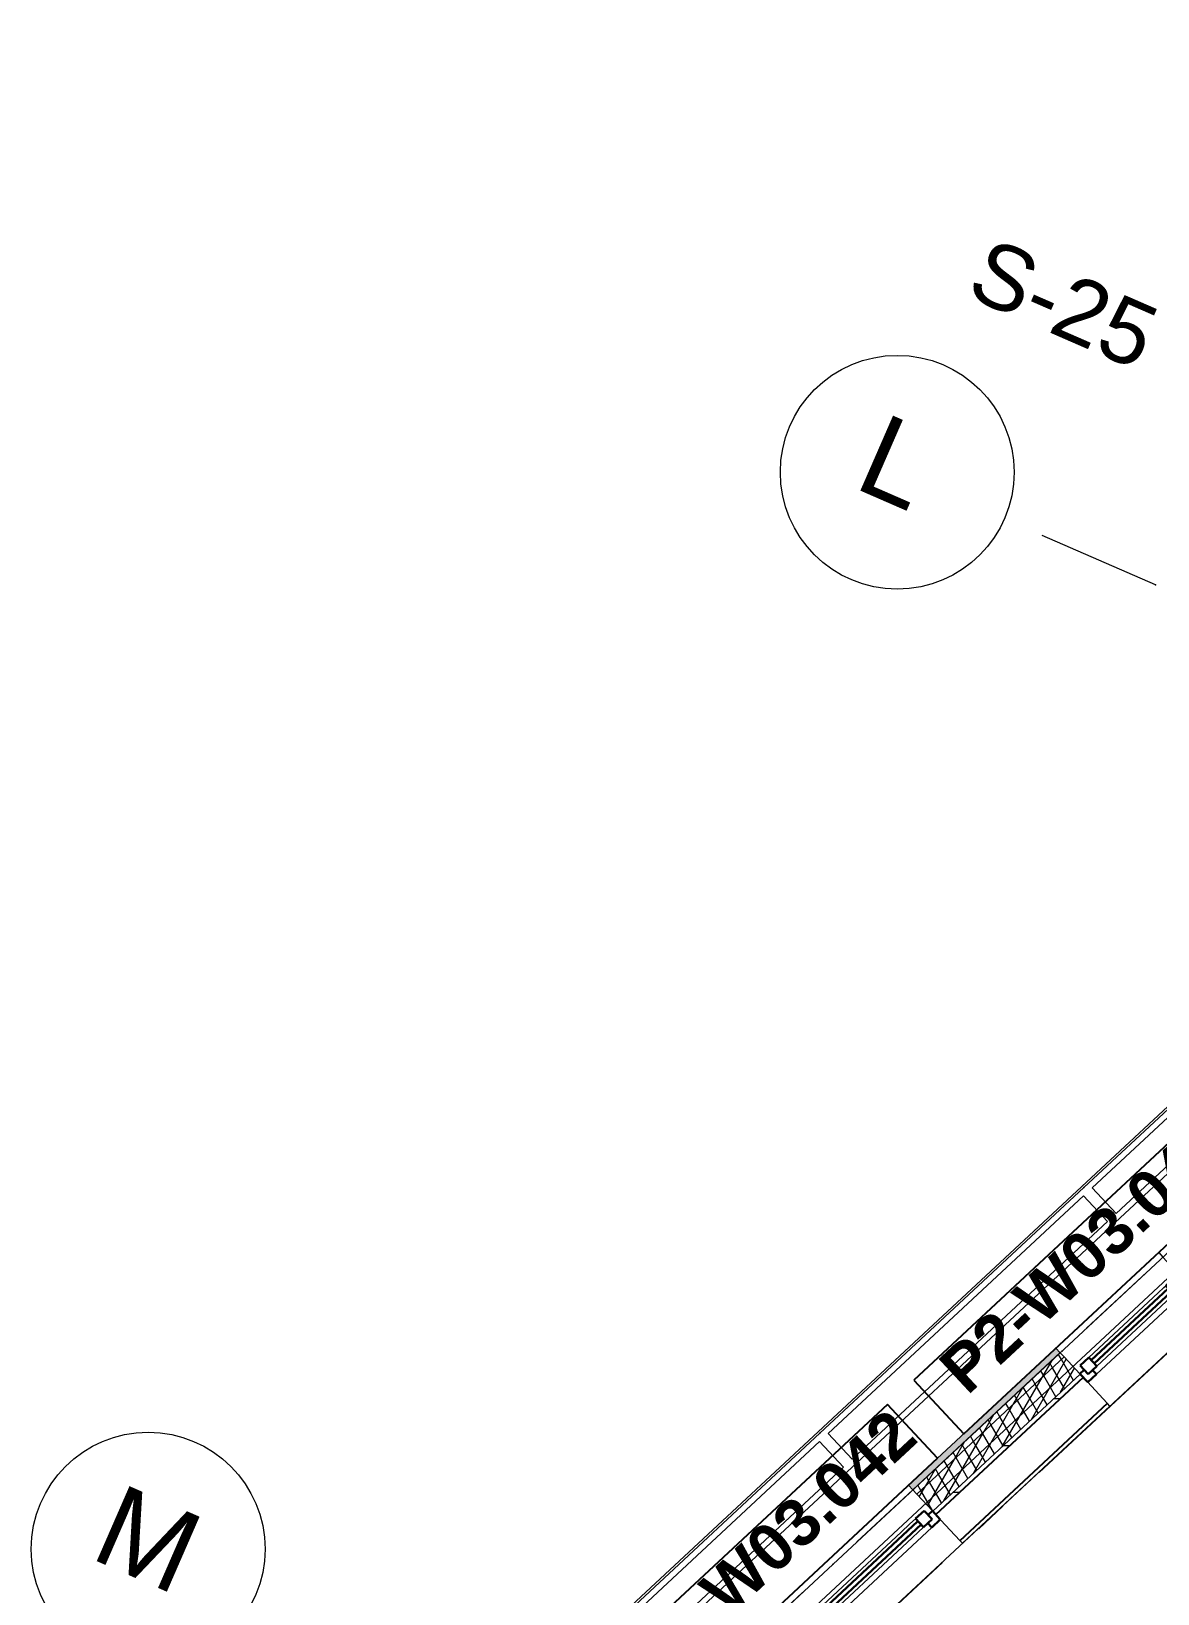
# Model space of a CAD drawing. Header units: millimetres. Extents: x -50172 to 162135, y -142603 to 4572.
# Drawn here: x -37181 to -32362, y -32434 to -25751 of the extents above; entities that cross this region are included whole.
import ezdxf
from ezdxf.enums import TextEntityAlignment as Align

# ---------------------------------------------------------------- set-up
doc = ezdxf.new("R2010")
doc.units = ezdxf.units.MM
doc.header["$MEASUREMENT"] = 0
doc.linetypes.add('Dot & Dashed', pattern=[670.277762, 352.777767, -176.388884, 0, -141.111112])
doc.linetypes.add('Double Dashed', pattern=[1093.611073, 529.166651, -211.666656, 141.111112, -211.666656])
for name, color, linetype in [('A-25-M_Curtain_Wall', 7, 'Continuous'), ('A-25-M_Wall_Ext', 7, 'Continuous'), ('A-95-MC_Marker_Section_P2.Marker', 7, 'Continuous'), ('New_A-15-MG_Structural_Grid_Phase_2', 7, 'Continuous'), ('New_A-20-M_Floor_Slab', 7, 'Continuous'), ('New_A-25-M_Curtain_Wall', 7, 'Continuous'), ('New_A-25-M_Wall_Ext', 7, 'Continuous'), ('New_ArchiCAD Window Markers', 7, 'Continuous'), ('New_ArchiCAD Windows', 7, 'Continuous')]:
    doc.layers.add(name, color=color, linetype=linetype)
for name, color, linetype, lineweight, true_color in [('A-25-M_Curtain_Wall_Pen_No__69', 7, 'Continuous', 20, 0x606060), ('New_A-15-MG_Structural_Grid_Phase_2_Pen_No__222', 7, 'Continuous', 13, 0x65af33), ('New_A-25-M_Wall_Ext_Pen_No__107', 7, 'Continuous', 15, 0xa6a6a6), ('New_ArchiCAD Windows_Pen_No__23', 7, 'Continuous', 30, 0x2a2a2a)]:
    doc.layers.add(name, color=color, linetype=linetype, lineweight=lineweight, true_color=true_color)
for name, color, linetype, lineweight in [('A-25-M_Curtain_Wall_Pen_No__90', 8, 'Continuous', 20), ('A-25-M_Wall_Ext_Pen_No__87', 8, 'Continuous', 20), ('A-95-MC_Marker_Section_P2.Marker_Pen_No__6', 7, 'Continuous', 35), ('New_A-20-M_Floor_Slab_Pen_No__89', 8, 'Continuous', 20), ('New_A-25-M_Curtain_Wall_Pen_No__87', 8, 'Continuous', 20), ('New_A-25-M_Wall_Ext_Pen_No__1', 7, 'Continuous', 13), ('New_ArchiCAD Window Markers_Pen_No__1', 7, 'Continuous', 13), ('New_ArchiCAD Window Markers_Pen_No__5', 7, 'Continuous', 25), ('New_ArchiCAD Windows_Pen_No__1', 7, 'Continuous', 13), ('New_ArchiCAD Windows_Pen_No__101', 252, 'Continuous', 15), ('New_ArchiCAD Windows_Pen_No__3', 7, 'Continuous', 18)]:
    doc.layers.add(name, color=color, linetype=linetype, lineweight=lineweight)
doc.styles.add('GENERATED_STYLE_1', font='')
doc.styles.add('GENERATED_STYLE_4', font='')
doc.styles.get('GENERATED_STYLE_1').set_extended_font_data('Arial', bold=True)
doc.styles.get('GENERATED_STYLE_4').set_extended_font_data('Swis721 BT')
pattern_1 = [(60, (0, 0), (-43.30127, 25), []), (120, (0, 0), (43.30127, 25), [])]

# ---------------------------------------------------------------- blocks, each defined once
blk = doc.blocks.new('Slab_1_1', base_point=(-21949.4, -20986.7))
at = {"layer": 'New_A-20-M_Floor_Slab_Pen_No__89', "linetype": 'Continuous', "flags": 128}
blk.add_lwpolyline([(-21949.4, -20986.7), (-35033.8, -33162.5), (-17609.3, -40760.4), (-18787.3, -43462.1), (-15131, -45056.4), (-14775, -44240), (-9869.7, -46379), (-11500.5, -50118.9), (-7078.3, -52047.2), (-5877, -49292.3), (-6005.4, -49236.4), (-8439.1, -48175.2), (-7170.1, -45265.1), (-4736.4, -46326.4), (-4347.2, -46496.1), (12486.7, -53836.5)], dxfattribs=at)
blk = doc.blocks.new('Curtain Wall_5_1')
at = {"layer": 'New_A-25-M_Curtain_Wall_Pen_No__87', "linetype": 'Continuous'}
for p, q in [((-32678.6, -30696.4), (-31549, -29645.3)), ((-33808.1, -31747.6), (-32678.6, -30696.4)), ((-34935.9, -32797.1), (-33808.1, -31747.6))]:
    blk.add_line(p, q, dxfattribs=at)
for p in [(-32678.6, -30696.4), (-33808.1, -31747.6)]:
    blk.add_point(p, dxfattribs=at)
blk = doc.blocks.new('Wall_84_1', base_point=(-32577, -30842.3))
at = {"layer": 'New_A-25-M_Curtain_Wall_Pen_No__87', "linetype": 'Continuous', "flags": 128}
for points in [[(-32679.1, -30732.5), (-33772.1, -31749.6)], [(-32577, -30842.3), (-32679.1, -30732.5)], [(-33669.9, -31859.4), (-32577, -30842.3)], [(-33772.1, -31749.6), (-33669.9, -31859.4)]]:
    blk.add_lwpolyline(points, dxfattribs=at)
blk = doc.blocks.new('Wall_85_1', base_point=(-33706.5, -31893.4))
at = {"layer": 'New_A-25-M_Curtain_Wall_Pen_No__87', "linetype": 'Continuous', "flags": 128}
for points in [[(-33808.7, -31783.6), (-34899.9, -32799.1)], [(-33706.5, -31893.4), (-33808.7, -31783.6)], [(-34797.7, -32908.9), (-33706.5, -31893.4)], [(-34899.9, -32799.1), (-34797.7, -32908.9)]]:
    blk.add_lwpolyline(points, dxfattribs=at)
blk = doc.blocks.new('Wall_86_1', base_point=(-31447.4, -29791.1))
at = {"layer": 'New_A-25-M_Curtain_Wall_Pen_No__87', "linetype": 'Continuous', "flags": 128}
for points in [[(-31549.6, -29681.3), (-32642.5, -30698.4)], [(-31447.4, -29791.1), (-31549.6, -29681.3)], [(-32540.4, -30808.2), (-31447.4, -29791.1)], [(-32642.5, -30698.4), (-32540.4, -30808.2)]]:
    blk.add_lwpolyline(points, dxfattribs=at)
blk = doc.blocks.new('Wall_211_1', base_point=(-34937.8, -33412.1))
at = {"layer": 'A-25-M_Wall_Ext_Pen_No__87', "linetype": 'Continuous', "flags": 128}
for points in [[(-31445.1, -30161.9), (-34328.5, -32845.1)], [(-34115.9, -33073.5), (-31133.2, -30297.9)]]:
    blk.add_lwpolyline(points, dxfattribs=at)
blk = doc.blocks.new('Standard grid marker_21')
at = {"layer": 'New_A-15-MG_Structural_Grid_Phase_2_Pen_No__222', "linetype": 'Double Dashed'}
for p, q in [((2642.7, 0), (48997.9, 0)), ((48997.9, 0), (51640.5, 0))]:
    blk.add_line(p, q, dxfattribs=at)
at = {"layer": 'New_A-15-MG_Structural_Grid_Phase_2_Pen_No__222', "style": 'GENERATED_STYLE_4'}
blk.add_attdef('AC_MarkerText_1', text='', height=350, rotation=113.5, dxfattribs=at).set_placement((-500, -1294.1), align=Align.MIDDLE_CENTER)
blk = doc.blocks.new('Beam_5_1', base_point=(-34630.1, -33125.7))
at = {"layer": 'A-25-M_Curtain_Wall_Pen_No__69', "linetype": 'Dot & Dashed'}
blk.add_line((-34630.1, -33125.7), (-10910.7, -11053.4), dxfattribs=at)
at = {"layer": 'A-25-M_Curtain_Wall_Pen_No__90', "linetype": 'Continuous'}
for p, q in [((-34942.9, -32791.2), (-11222.7, -10718.1)), ((-34575.8, -33183.7), (-10856.6, -11111.5))]:
    blk.add_line(p, q, dxfattribs=at)
blk = doc.blocks.new('Window 19_13')
at = {"layer": 'New_ArchiCAD Windows_Pen_No__1', "linetype": 'Continuous'}
for p, q in [((-300, 150), (-300, 123)), ((300, 123), (300, 150)), ((-300, 123), (-300, 98)), ((-300, 98), (-300, 0)), ((300, 98), (300, 123)), ((300, 0), (300, 98)), ((-300, 0), (-300, -2)), ((-300, -2), (-300, -20)), ((-300, -20), (-300, -22)), ((-300, -22), (-300, -172)), ((300, -2), (300, 0)), ((300, -20), (300, -2)), ((300, -22), (300, -20)), ((300, -172), (300, -22)), ((-300, -172), (-300, -174)), ((-300, -174), (-300, -189)), ((300, -174), (300, -172)), ((300, -189), (300, -174))]:
    blk.add_line(p, q, dxfattribs=at)
at = {"layer": 'New_ArchiCAD Windows_Pen_No__101', "linetype": 'Continuous'}
for p, q in [((-213.5, 25), (-225, 25)), ((225, 25), (-181.1, 25)), ((-250, -50), (250, -50)), ((225, -25), (-181.1, -25))]:
    blk.add_line(p, q, dxfattribs=at)
at = {"layer": 'New_ArchiCAD Windows_Pen_No__23', "linetype": 'Continuous'}
for p, q in [((-300, 0), (-300, -50)), ((-275, 0), (-300, 0)), ((-275, 25), (-275, -25)), ((-225, 25), (-275, 25)), ((-225, -25), (-225, 25)), ((225, 10), (-225, 10)), ((225, 25), (225, -25)), ((275, 25), (225, 25)), ((275, -25), (275, 25)), ((300, 0), (275, 0)), ((300, -50), (300, 0)), ((-300, -50), (-250, -50)), ((-275, -25), (-225, -25)), ((-250, -50), (-250, -25)), ((-225, -10), (225, -10)), ((225, -25), (275, -25)), ((250, -25), (250, -50)), ((250, -50), (300, -50))]:
    blk.add_line(p, q, dxfattribs=at)
at = {"layer": 'New_ArchiCAD Windows_Pen_No__3', "linetype": 'Continuous'}
for p, q in [((-213.5, 25), (-181.1, 25)), ((-225, -25), (-181.1, -25))]:
    blk.add_line(p, q, dxfattribs=at)
blk = doc.blocks.new('Window Stamp 18_9')
at = {"layer": 'New_ArchiCAD Window Markers_Pen_No__5', "linetype": 'Continuous'}
for p, q in [((838.5, -339), (-838.5, -339)), ((-838.5, -339), (-838.5, -653.3)), ((838.5, -339), (-838.5, -339)), ((838.5, -653.3), (838.5, -339)), ((-838.5, -653.3), (838.5, -653.3))]:
    blk.add_line(p, q, dxfattribs=at)
at = {"layer": 'New_ArchiCAD Window Markers_Pen_No__1', "style": 'GENERATED_STYLE_1'}
blk.add_attdef('AC_WIDO_ID', text='', height=200, rotation=180, dxfattribs=at).set_placement((762.3, -273.8), align=Align.BOTTOM_LEFT)
blk = doc.blocks.new('Window 19_14')
at = {"layer": 'New_ArchiCAD Windows_Pen_No__1', "linetype": 'Continuous'}
for p, q in [((-450, 150), (-450, 123)), ((450, 123), (450, 150)), ((-450, 123), (-450, 98)), ((-450, 98), (-450, 0)), ((450, 98), (450, 123)), ((450, 0), (450, 98)), ((-450, 0), (-450, -2)), ((-450, -2), (-450, -20)), ((-450, -20), (-450, -22)), ((-450, -22), (-450, -172)), ((450, -2), (450, 0)), ((450, -20), (450, -2)), ((450, -22), (450, -20)), ((450, -172), (450, -22)), ((-450, -172), (-450, -174)), ((-450, -174), (-450, -189)), ((450, -174), (450, -172)), ((450, -189), (450, -174))]:
    blk.add_line(p, q, dxfattribs=at)
at = {"layer": 'New_ArchiCAD Windows_Pen_No__101', "linetype": 'Continuous'}
for p, q in [((-342, 25), (-373.9, 25)), ((375, 25), (-290.9, 25)), ((-400, -50), (400, -50)), ((375, -25), (-279.9, -25))]:
    blk.add_line(p, q, dxfattribs=at)
at = {"layer": 'New_ArchiCAD Windows_Pen_No__23', "linetype": 'Continuous'}
for p, q in [((-425, 0), (-450, 0)), ((-425, 25), (-425, -25)), ((-375, 25), (-425, 25)), ((-375, -25), (-375, 25)), ((375, 10), (-375, 10)), ((375, 25), (375, -25)), ((425, 25), (375, 25)), ((425, -25), (425, 25)), ((450, 0), (425, 0)), ((450, -50), (450, 0)), ((-450, 0), (-450, -50)), ((-450, -50), (-400, -50)), ((-425, -25), (-375, -25)), ((-400, -50), (-400, -25)), ((-375, -10), (375, -10)), ((375, -25), (425, -25)), ((400, -25), (400, -50)), ((400, -50), (450, -50))]:
    blk.add_line(p, q, dxfattribs=at)
at = {"layer": 'New_ArchiCAD Windows_Pen_No__3', "linetype": 'Continuous'}
for p, q in [((-375, 25), (-373.9, 25)), ((-342, 25), (-290.9, 25)), ((-375, -25), (-279.9, -25))]:
    blk.add_line(p, q, dxfattribs=at)
blk = doc.blocks.new('Window Stamp 18_16')
at = {"layer": 'New_ArchiCAD Window Markers_Pen_No__5', "linetype": 'Continuous'}
for p, q in [((1057.4, -339), (-619.7, -339)), ((-619.7, -339), (-619.7, -653.3)), ((1057.4, -339), (-619.7, -339)), ((1057.4, -653.3), (1057.4, -339)), ((-619.7, -653.3), (1057.4, -653.3))]:
    blk.add_line(p, q, dxfattribs=at)
at = {"layer": 'New_ArchiCAD Window Markers_Pen_No__1', "style": 'GENERATED_STYLE_1'}
blk.add_attdef('AC_WIDO_ID', text='', height=200, rotation=180, dxfattribs=at).set_placement((981.2, -273.8), align=Align.BOTTOM_LEFT)
blk = doc.blocks.new('Wall_252_1', base_point=(-10929.1, -11033.6))
at = {"layer": 'New_A-25-M_Wall_Ext_Pen_No__107', "linetype": 'Continuous'}
blk.add_hatch(color=256, dxfattribs=at).paths.add_polyline_path([(-32797.4, -31383.4), (-33428.3, -31970.6), (-33409.9, -31990.3), (-32779, -31403.2)])
h = blk.add_hatch(dxfattribs=at)
h.set_pattern_fill('Batt_Insulation_0001', color=256, style=0, pattern_type=2)
h.set_pattern_definition(pattern_1)
h.paths.add_polyline_path([(-32779, -31403.2), (-33409.9, -31990.3), (-33392.9, -32008.6), (-32762, -31421.5)])
h = blk.add_hatch(dxfattribs=at)
h.set_pattern_fill('Batt_Insulation_0001', color=256, style=0, pattern_type=2)
h.set_pattern_definition(pattern_1)
h.paths.add_polyline_path([(-32762, -31421.5), (-33392.9, -32008.6), (-33324.8, -32081.8), (-32693.8, -31494.7)])
h = blk.add_hatch(dxfattribs=at)
h.set_pattern_fill('Plywood_0001', color=256, style=0, pattern_type=2)
h.set_pattern_definition([(0, (0, 0), (0, 200), [])])
h.paths.add_polyline_path([(-32693.8, -31494.7), (-33324.8, -32081.8), (-33312.5, -32095), (-32681.6, -31507.9)])
at = {"layer": 'New_A-25-M_Wall_Ext_Pen_No__107', "linetype": 'Continuous', "lineweight": 0, "true_color": 0x535353}
for points in [[(-32681.6, -31507.9), (-33312.5, -32095), (-33311.1, -32096.5), (-32680.2, -31509.4)], [(-32578, -31619.2), (-33209, -32206.3), (-33207.6, -32207.7), (-32576.7, -31620.6)]]:
    blk.add_hatch(color=251, dxfattribs=at).paths.add_polyline_path(points)
at = {"layer": 'New_A-25-M_Wall_Ext_Pen_No__107', "linetype": 'Continuous'}
h = blk.add_hatch(dxfattribs=at)
h.set_pattern_fill('Plaster_0001', color=256, style=0, pattern_type=2)
h.set_pattern_definition([(222.9401, (0, 0), (-117.9931, 126.7976), [0, -100]), (222.9401, (22.4, -97.46), (-117.9931, 126.7976), [0, -100])])
h.paths.add_polyline_path([(-32576.7, -31620.6), (-33207.6, -32207.7), (-33197.4, -32218.7), (-32566.5, -31631.6)])
at = {"layer": 'New_A-25-M_Wall_Ext_Pen_No__1', "linetype": 'Continuous'}
for p, q in [((-32779, -31403.2), (-33409.9, -31990.3)), ((-32762, -31421.5), (-33392.9, -32008.6)), ((-32693.8, -31494.7), (-33324.8, -32081.8)), ((-32681.6, -31507.9), (-33312.5, -32095)), ((-32680.2, -31509.4), (-33311.1, -32096.5)), ((-32578, -31619.2), (-33209, -32206.3)), ((-32576.7, -31620.6), (-33207.6, -32207.7))]:
    blk.add_line(p, q, dxfattribs=at)
at = {"layer": 'New_A-25-M_Wall_Ext_Pen_No__1', "linetype": 'Continuous', "flags": 128}
for points in [[(-32797.4, -31383.4), (-33428.3, -31970.6)], [(-33197.4, -32218.7), (-32566.5, -31631.6)]]:
    blk.add_lwpolyline(points, dxfattribs=at)
at = {"layer": 'New_ArchiCAD Window Markers'}
ref = blk.add_blockref('Window Stamp 18_9', (-32346.8, -31427.2), dxfattribs=dict(at, rotation=222.9401050489002))
ref.add_attrib('AC_WIDO_ID', 'P2-W03.043', dxfattribs={"layer": 'New_ArchiCAD Window Markers_Pen_No__1', "color": 7, "height": 200, "rotation": 42.94011, "style": 'GENERATED_STYLE_1'}).set_placement((-33135.8, -31633.2), align=Align.BOTTOM_LEFT)
ref = blk.add_blockref('Window Stamp 18_16', (-33526.8, -32525.3), dxfattribs=dict(at, rotation=222.9401050489002))
ref.add_attrib('AC_WIDO_ID', 'P2-W03.042', dxfattribs={"layer": 'New_ArchiCAD Window Markers_Pen_No__1', "color": 7, "height": 200, "rotation": 42.94011, "style": 'GENERATED_STYLE_1'}).set_placement((-34476, -32880.3), align=Align.BOTTOM_LEFT)
at = {"layer": 'New_ArchiCAD Windows', "color": 251, "linetype": 'Continuous', "lineweight": 20, "true_color": 0x606060, "xscale": -1, "zscale": 1000, "rotation": 42.94010504890028}
for name, p in [('Window 19_13', (-32475.6, -31288.9)), ('Window 19_14', (-33655.6, -32386.9))]:
    blk.add_blockref(name, p, dxfattribs=at)
blk = doc.blocks.new('Standard grid marker_30')
at = {"layer": 'New_A-15-MG_Structural_Grid_Phase_2_Pen_No__222', "linetype": 'Continuous'}
blk.add_circle((58871.4, 0), 500, dxfattribs=at)
at = {"layer": 'New_A-15-MG_Structural_Grid_Phase_2_Pen_No__222', "style": 'GENERATED_STYLE_4'}
for tag, p in [('AC_MarkerText_1_0', (-500, 43.4)), ('AC_MarkerText_1_1', (58871.4, 43.4))]:
    blk.add_attdef(tag, text='', height=350, rotation=180, dxfattribs=at).set_placement(p, align=Align.MIDDLE_CENTER)
blk = doc.blocks.new('Standard grid marker_37')
at = {"layer": 'New_A-15-MG_Structural_Grid_Phase_2_Pen_No__222', "linetype": 'Double Dashed'}
for p, q in [((705.1, 0), (11275, 0)), ((11275, 0), (11980.1, 0))]:
    blk.add_line(p, q, dxfattribs=at)
at = {"layer": 'New_A-15-MG_Structural_Grid_Phase_2_Pen_No__222', "linetype": 'Continuous'}
blk.add_circle((12480.1, 0), 500, dxfattribs=at)
at = {"layer": 'New_A-15-MG_Structural_Grid_Phase_2_Pen_No__222', "linetype": 'Double Dashed'}
blk.add_point((11275, 0), dxfattribs=at)
blk.add_point((11275, 0), dxfattribs=at)
at = {"layer": 'New_A-15-MG_Structural_Grid_Phase_2_Pen_No__222', "style": 'GENERATED_STYLE_4'}
for tag, p in [('AC_MarkerText_1_0', (-500, 43.4)), ('AC_MarkerText_1_1', (12480.1, 43.4))]:
    blk.add_attdef(tag, text='', height=350, rotation=180, dxfattribs=at).set_placement(p, align=Align.MIDDLE_CENTER)
blk = doc.blocks.new('Cutting Plane_4_1', base_point=(18850.6, -50545.4))
at = {"layer": 'A-95-MC_Marker_Section_P2.Marker_Pen_No__6', "insert": (-33192.4, -26883.4), "char_height": 275, "attachment_point": 7, "rotation": 336.44041, "style": 'GENERATED_STYLE_4'}
blk.add_mtext('\\A1;{\\fSwis721 BT|b0|i0|c0|p34;S-25}', dxfattribs=at)

msp = doc.modelspace()

# ---------------------------------------------------------------- block references
at = {"layer": 'A-25-M_Curtain_Wall', "color": 8, "lineweight": 20}
msp.add_blockref('Beam_5_1', (-34630.1, -33125.7), dxfattribs=at)
at = {"layer": 'A-25-M_Wall_Ext', "color": 250, "lineweight": 50, "true_color": 0x2a2a2a}
msp.add_blockref('Wall_211_1', (-34937.8, -33412.1), dxfattribs=at)
at = {"layer": 'A-95-MC_Marker_Section_P2.Marker'}
msp.add_blockref('Cutting Plane_4_1', (18850.6, -50545.4), dxfattribs=at)
at = {"layer": 'New_A-15-MG_Structural_Grid_Phase_2', "color": 8, "linetype": 'Continuous', "lineweight": 15, "zscale": 1000, "rotation": 222.9404146370858}
msp.add_blockref('Standard grid marker_21', (3387.7, 1823.7), dxfattribs=at)
at = {"layer": 'New_A-15-MG_Structural_Grid_Phase_2', "color": 8, "linetype": 'Continuous', "lineweight": 15}
ref = msp.add_blockref('Standard grid marker_37', (-22036.6, -32625.7), dxfattribs=dict(at, zscale=1000, rotation=156.4404115839929))
ref.add_attrib('AC_MarkerText_1_1', 'L', dxfattribs={"layer": 'New_A-15-MG_Structural_Grid_Phase_2_Pen_No__222', "color": 85, "true_color": 0x65af33, "height": 350, "rotation": 336.44041, "style": 'GENERATED_STYLE_4'}).set_placement((-33476.4, -27594), align=Align.MIDDLE_CENTER)
ref = msp.add_blockref('Standard grid marker_30', (17283.6, -55774.3), dxfattribs=dict(at, zscale=1000, rotation=156.4404115839929))
ref.add_attrib('AC_MarkerText_1_1', 'M', dxfattribs={"layer": 'New_A-15-MG_Structural_Grid_Phase_2_Pen_No__222', "color": 85, "true_color": 0x65af33, "height": 350, "rotation": 336.44041, "style": 'GENERATED_STYLE_4'}).set_placement((-36680.6, -32199.9), align=Align.MIDDLE_CENTER)
at = {"layer": 'New_A-20-M_Floor_Slab', "color": 8, "linetype": 'Continuous', "lineweight": 20}
msp.add_blockref('Slab_1_1', (-21949.4, -20986.7), dxfattribs=at)
at = {"layer": 'New_A-25-M_Curtain_Wall', "linetype": 'Continuous', "lineweight": 0}
msp.add_blockref('Curtain Wall_5_1', (0, 0), dxfattribs=at)
at = {"layer": 'New_A-25-M_Curtain_Wall', "color": 250, "lineweight": 50, "true_color": 0x2a2a2a}
for name, p in [('Wall_86_1', (-31447.4, -29791.1)), ('Wall_84_1', (-32577, -30842.3)), ('Wall_85_1', (-33706.5, -31893.4))]:
    msp.add_blockref(name, p, dxfattribs=at)
at = {"layer": 'New_A-25-M_Wall_Ext', "color": 250, "lineweight": 50, "true_color": 0x2a2a2a}
msp.add_blockref('Wall_252_1', (-10929.1, -11033.6), dxfattribs=at)

doc.saveas('drawing.dxf')
